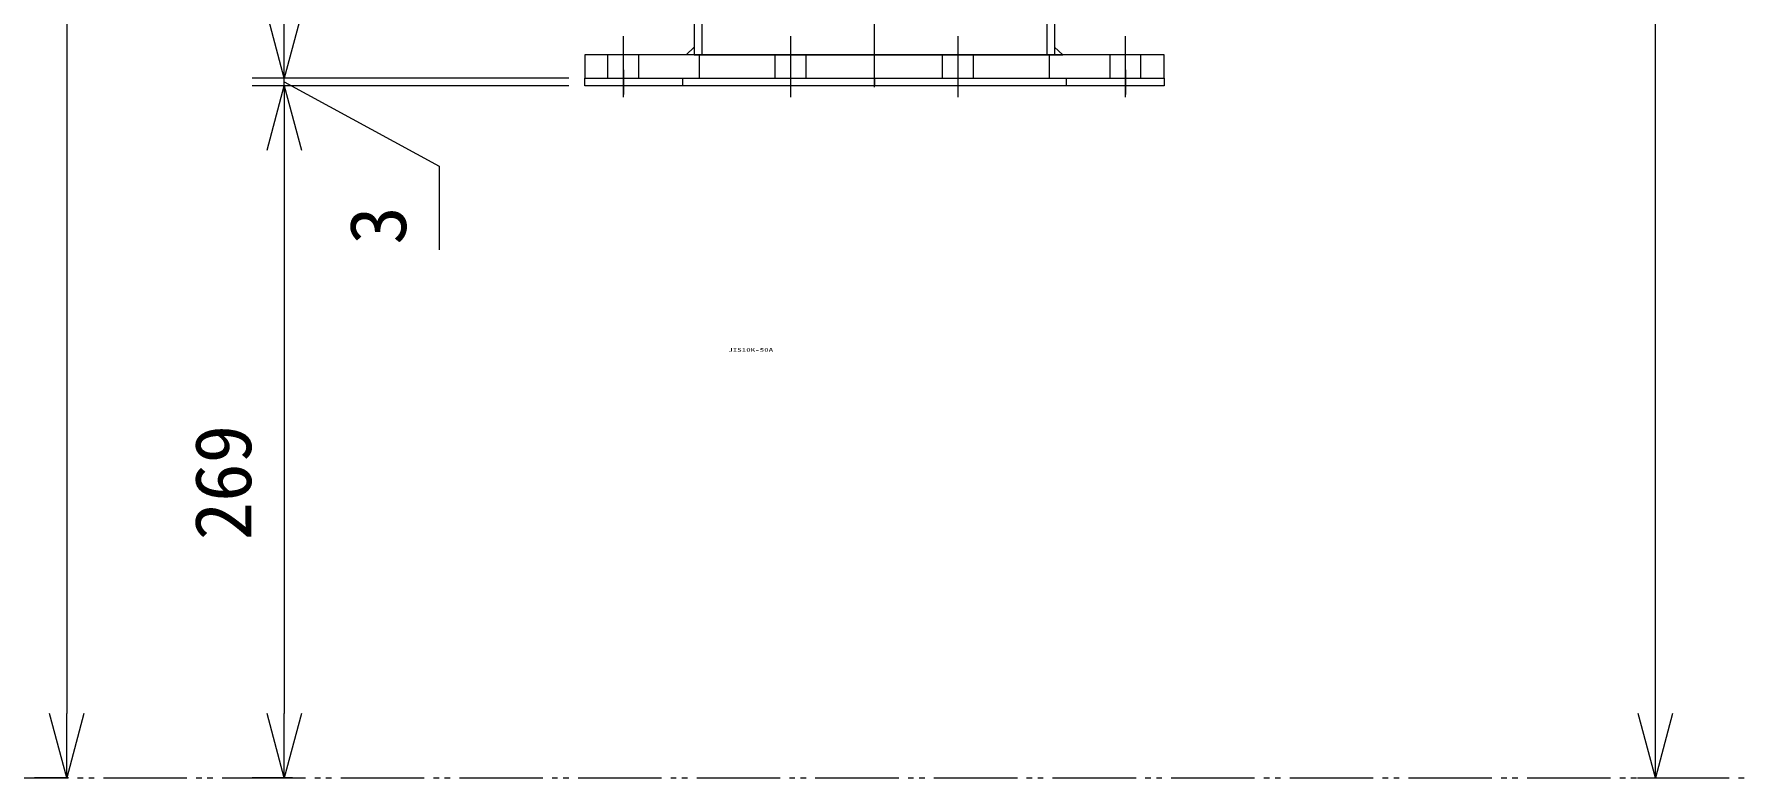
# Model space of a CAD drawing. Units: millimetres at full size. Extents: x -19442 to 19442, y -5866 to 5866.
# Drawn here: x 9224 to 9886, y -738 to -449 of the extents above; entities that cross this region are included whole.
import ezdxf
from ezdxf.enums import TextEntityAlignment as Align

# ---------------------------------------------------------------- set-up
doc = ezdxf.new("R2010")
doc.units = ezdxf.units.MM
doc.header["$LTSCALE"] = 3.6
doc.linetypes.add('CHAIN2', pattern=[12, 9, -1, 1, -1])
doc.linetypes.add('DOUBLE_CHAIN2', pattern=[12.8, 9, -1, 0.6, -0.6, 0.6, -1])
for name, color, linetype, lineweight in [('0-2_06_PHANTOM', 2, 'DOUBLE_CHAIN2', 9), ('0-3_04_HIDDEN', 7, 'Continuous', 9), ('0-4_05_CENTER', 2, 'CHAIN2', 9), ('0-5_08_DIM', 3, 'Continuous', 9), ('0-6_0', 2, 'Continuous', 9), ('0-7_10_DRAFT', 1, 'Continuous', 9), ('0-8_03_かくれ線', 5, 'Continuous', 9), ('0-9_04_中心線', 4, 'CHAIN2', 9), ('1-0_07_寸法線', 3, 'Continuous', 9)]:
    doc.layers.add(name, color=color, linetype=linetype, lineweight=lineweight)
doc.styles.add('ＭＳ ゴシック', font='')
doc.styles.get('ＭＳ ゴシック').set_extended_font_data('MS Gothic')

# ---------------------------------------------------------------- blocks, each defined once
blk = doc.blocks.new('A$C32651E01_1')
at = {"layer": '0-3_04_HIDDEN', "color": 3}
for p, q in [((0, 74.5), (3, 74.5)), ((0, -74.5), (3, -74.5))]:
    blk.add_line(p, q, dxfattribs=at)
at = {"layer": '0-4_05_CENTER'}
for p, q in [((-3.199, 97.5), (6.367, 97.5)), ((-3.199, -97.5), (6.367, -97.5))]:
    blk.add_line(p, q, dxfattribs=at)
at = {"layer": '0-6_0', "color": 3}
blk.add_lwpolyline([(0, -112.5), (0, 112.5), (3, 112.5), (3, -112.5)], close=True, dxfattribs=at)
at = {"layer": '0-7_10_DRAFT'}
blk.add_line((0, 0), (3, 0), dxfattribs=at)
blk = doc.blocks.new('A$C50967F25_1')
at = {"layer": '0-7_10_DRAFT', "style": 'ＭＳ ゴシック', "width": 1.75}
blk.add_text('JIS10K-50A', height=1.466, dxfattribs=at).set_placement((-56.791, 165.201), align=Align.BOTTOM_LEFT)
blk = doc.blocks.new('U1296')
at = {"layer": '0-9_04_中心線'}
for p, q in [((0, 1.4), (0, 32.6)), ((-10.5, 0), (-1.4, 0)), ((1.4, 0), (10.5, 0)), ((0, -73.5), (0, -1.4))]:
    blk.add_line(p, q, dxfattribs=at)
at = {"layer": '0-9_04_中心線', "linetype": 'Continuous'}
for p, q in [((-0.7, 0), (0.7, 0)), ((0, -0.7), (0, 0.7))]:
    blk.add_line(p, q, dxfattribs=at)
blk = doc.blocks.new('_Open30')
at = {"layer": '0-5_08_DIM', "color": 4}
blk.add_line((0, 0), (-1, 0), dxfattribs=at)
blk.add_lwpolyline([(-1, 0.26795), (0, 0), (-1, -0.26795)], dxfattribs=at)

msp = doc.modelspace()

# ---------------------------------------------------------------- linework, layer by layer
at = {"layer": '0-2_06_PHANTOM', "color": 7}
msp.add_line((3629.413, -737.869), (10066.554, -737.869), dxfattribs=at)
at = {"layer": '0-5_08_DIM'}
for p, q in [((9853.936, -712.869), (9853.936, 30.631)), ((9236.874, -321.869), (9236.874, -712.869)), ((9431.864, -465.869), (9308.892, -465.869)), ((9431.864, -465.869), (9308.892, -465.869)), ((9431.864, -468.869), (9308.892, -468.869)), ((9431.864, -468.869), (9308.892, -468.869)), ((9321.392, -468.869), (9321.392, -465.869)), ((9321.392, -468.869), (9321.392, -465.869)), ((9321.392, -493.869), (9321.392, -712.869)), ((9321.392, -493.869), (9321.392, -518.869)), ((9237.572, -737.869), (9224.374, -737.869)), ((9324.62, -737.869), (9308.892, -737.869)), ((9846.985, -737.869), (9866.436, -737.869))]:
    msp.add_line(p, q, dxfattribs=at)
msp.add_lwpolyline([(9321.392, -467.369), (9381.561, -500.069), (9381.561, -532.569)], dxfattribs=at)
at = {"layer": '0-6_0', "color": 134}
msp.add_line((9480.714, -456.869), (9620.514, -456.869), dxfattribs=at)
msp.add_lwpolyline([(9620.614, -381.722), (9620.614, -456.869), (9617.614, -456.869)], dxfattribs=at)
at = {"layer": '0-6_0', "color": 3}
for points in [[(9480.614, -453.869), (9480.614, -456.869), (9477.5, -456.869)], [(9620.614, -453.869), (9620.614, -456.869), (9623.727, -456.869)]]:
    msp.add_lwpolyline(points, close=True, dxfattribs=at)
at = {"layer": '0-6_0', "color": 134}
msp.add_lwpolyline([(9438.114, -456.869), (9438.114, -465.869), (9663.114, -465.869), (9663.114, -456.869)], close=True, dxfattribs=at)
at = {"layer": '0-8_03_かくれ線'}
for p, q in [((9447.114, -465.869), (9447.114, -456.869)), ((9459.114, -465.869), (9459.114, -456.869)), ((9482.614, -465.869), (9482.614, -456.869)), ((9512.114, -465.869), (9512.114, -456.869)), ((9524.114, -465.869), (9524.114, -456.869)), ((9577.114, -465.869), (9577.114, -456.869)), ((9589.114, -465.869), (9589.114, -456.869)), ((9618.614, -465.869), (9618.614, -456.869)), ((9642.114, -465.869), (9642.114, -456.869)), ((9654.114, -465.869), (9654.114, -456.869))]:
    msp.add_line(p, q, dxfattribs=at)
for points in [[(9480.614, -393.456), (9480.614, -296.869), (9483.614, -296.869), (9483.614, -456.869)], [(9620.614, -381.722), (9620.614, -296.869), (9617.614, -296.869), (9617.614, -456.869)]]:
    msp.add_lwpolyline(points, dxfattribs=at)
at = {"layer": '0-9_04_中心線'}
for p, q in [((9453.114, -473.283), (9453.114, -449.497)), ((9518.114, -473.283), (9518.114, -449.497)), ((9583.114, -473.283), (9583.114, -449.497)), ((9648.114, -473.283), (9648.114, -449.497))]:
    msp.add_line(p, q, dxfattribs=at)
at = {"layer": '1-0_07_寸法線', "color": 134}
msp.add_lwpolyline([(9480.614, -393.456), (9480.614, -456.869), (9483.614, -456.869)], dxfattribs=at)

# ---------------------------------------------------------------- block references
at = {"layer": '0-5_08_DIM', "xscale": 25, "yscale": 25}
for p, rotation in [((9321.392, -465.869), 270), ((9321.392, -465.869), 270), ((9321.392, -468.869), 90), ((9321.392, -468.869), 90), ((9236.874, -737.869), 270), ((9321.392, -737.869), 270), ((9853.936, -737.869), 270)]:
    msp.add_blockref('_Open30', p, dxfattribs=dict(at, rotation=rotation))
at = {"layer": '0-6_0', "rotation": 270}
msp.add_blockref('A$C32651E01_1', (9550.614, -465.869), dxfattribs=at)
at = {"layer": '0-6_0'}
msp.add_blockref('A$C50967F25_1', (9550.614, -737.869), dxfattribs=at)
at = {"layer": '0-9_04_中心線'}
msp.add_blockref('U1296', (9550.614, -395.869), dxfattribs=at)

# ---------------------------------------------------------------- texts
at = {"layer": '0-5_08_DIM', "style": 'ＭＳ ゴシック'}
for s, p in [('3', (9375.311, -530.605)), ('269', (9315.142, -645.512))]:
    msp.add_text(s, height=21.99, rotation=90, dxfattribs=at).set_placement(p, align=Align.BOTTOM_LEFT)

doc.saveas('drawing.dxf')
